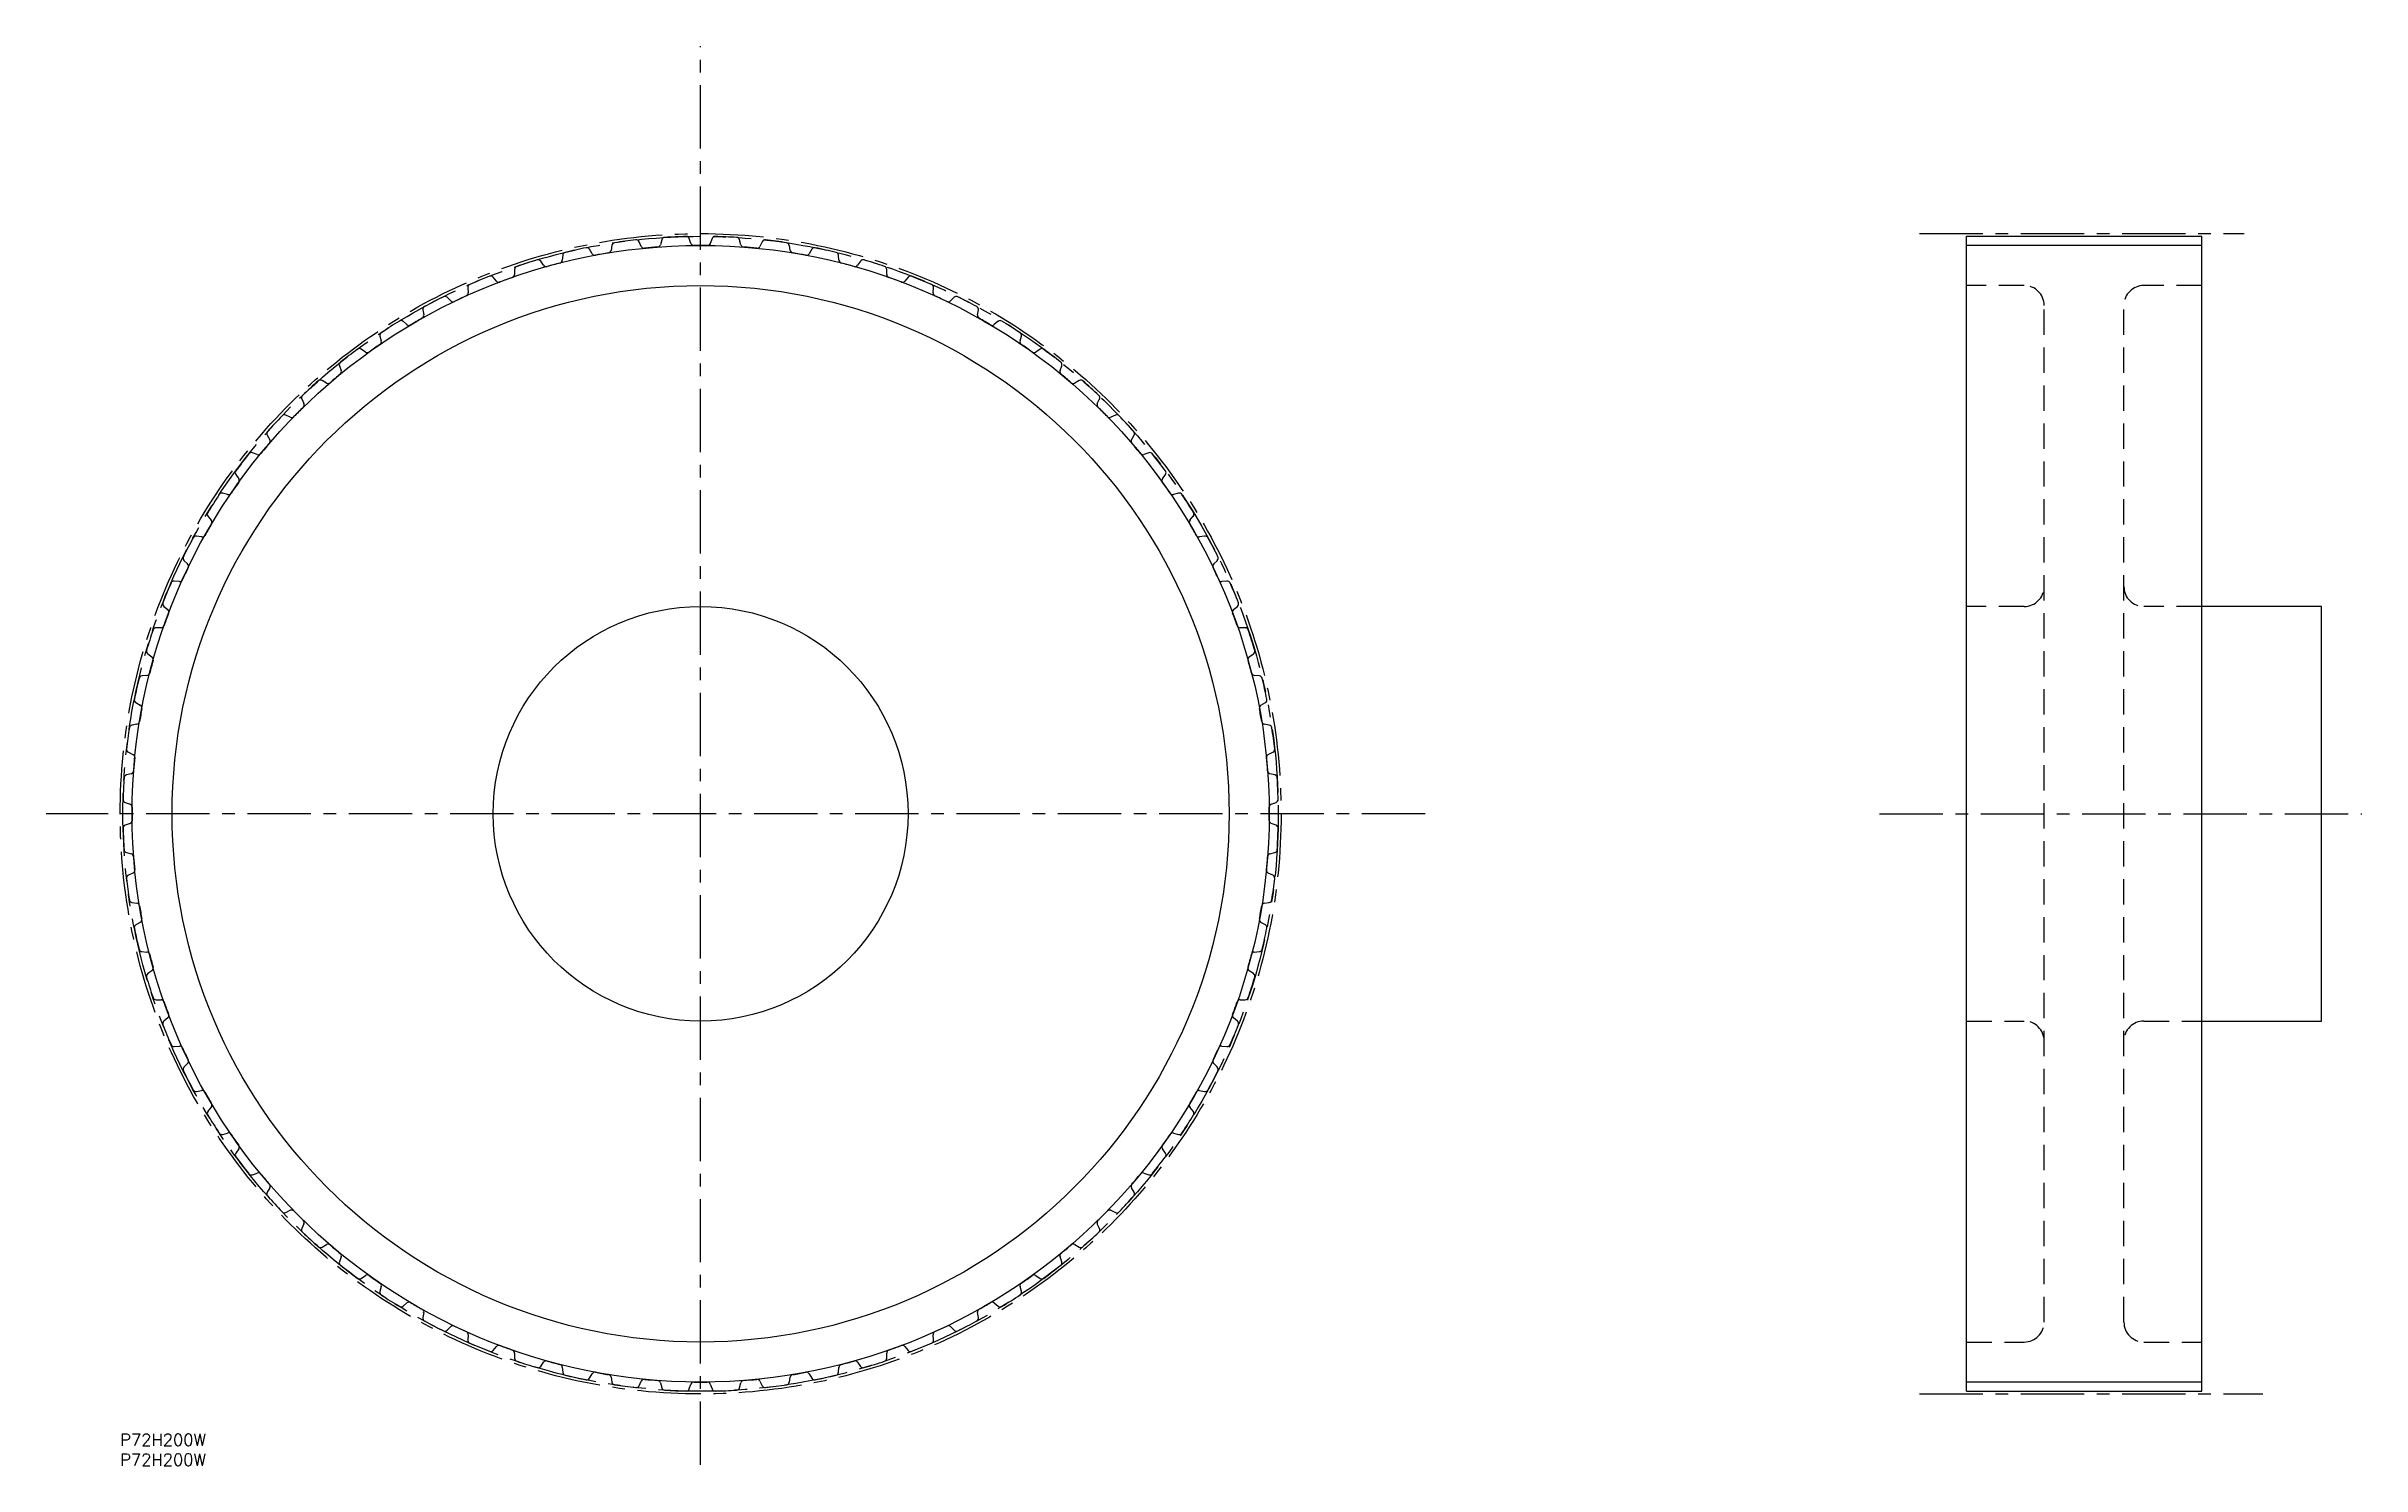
# Model space of a CAD drawing. Extents: x -19 to 562, y -8 to 348.
import ezdxf

# ---------------------------------------------------------------- set-up
doc = ezdxf.new("R2010")
doc.units = 0
doc.header["$LTSCALE"] = 0.5
for name, pattern in [('CENTER', [50.8, 31.75, -6.35, 6.35, -6.35]), ('DASHED', [19.05, 12.7, -6.35]), ('PHANTOM', [63.5, 31.75, -6.35, 6.35, -6.35, 6.35, -6.35])]:
    doc.linetypes.add(name, pattern=pattern)
for name, color, linetype in [('MSM_CENTER', 1, 'CENTER'), ('MSM_CONTINUOUS', 7, 'CONTINUOUS'), ('MSM_DASHED', 4, 'DASHED'), ('MSM_IMAGINARY', 6, 'PHANTOM'), ('MSM_NARROW', 5, 'CONTINUOUS'), ('MSM_PART_NUMBER', 7, 'CONTINUOUS')]:
    doc.layers.add(name, color=color, linetype=linetype)
doc.styles.get("Standard").update_dxf_attribs({"font": 'txt.shx', "height": 3, "bigfont": 'bigfont.shx'})

msp = doc.modelspace()

# ---------------------------------------------------------------- linework, layer by layer
at = {"layer": 'MSM_CENTER'}
for p, q in [((145.53, -7.78), (145.53, 348.04)), ((451.11, 301.06), (532.55, 301.06)), ((327.19, 155.53), (-18.52, 155.53)), ((441.09, 155.53), (562, 155.53)), ((451.11, 10), (537.21, 10))]:
    msp.add_line(p, q, dxfattribs=at)
msp.add_circle((145.53, 155.53), 145.53, dxfattribs=at)
at = {"layer": 'MSM_CONTINUOUS'}
for p, q in [((118.3, 296.01), (117.66, 297.12)), ((123.29, 298.11), (123.07, 296.85)), ((130.65, 297.85), (130.11, 299.01)), ((135.8, 299.5), (135.47, 298.27)), ((143.11, 298.6), (142.67, 299.8)), ((148.39, 299.8), (147.95, 298.6)), ((155.59, 298.27), (155.26, 299.5)), ((160.95, 299.01), (160.41, 297.85)), ((167.99, 296.85), (167.77, 298.11)), ((173.4, 297.12), (172.76, 296.01)), ((462.88, 10.68), (462.88, 300.37)), ((462.88, 300.37), (521.88, 300.37)), ((521.88, 10.68), (521.88, 300.37)), ((98.87, 292.08), (98.87, 290.8)), ((106.16, 293.1), (105.43, 294.15)), ((110.95, 295.63), (110.84, 294.35)), ((180.22, 294.35), (180.11, 295.63)), ((185.63, 294.15), (184.9, 293.1)), ((192.19, 290.8), (192.19, 292.08)), ((82.87, 284.17), (81.97, 285.08)), ((87.15, 287.49), (87.26, 286.22)), ((94.32, 289.15), (93.5, 290.13)), ((197.56, 290.13), (196.74, 289.15)), ((203.8, 286.22), (203.91, 287.49)), ((209.09, 285.08), (208.19, 284.17)), ((71.9, 278.22), (70.92, 279.05)), ((75.87, 281.9), (76.09, 280.64)), ((214.97, 280.64), (215.19, 281.9)), ((220.14, 279.05), (219.16, 278.22)), ((65.12, 275.35), (65.45, 274.12)), ((225.61, 274.12), (225.94, 275.35)), ((54.98, 267.89), (55.42, 266.68)), ((61.49, 271.34), (60.44, 272.07)), ((230.62, 272.07), (229.57, 271.34)), ((235.64, 266.68), (236.08, 267.89)), ((51.71, 263.57), (50.6, 264.21)), ((240.46, 264.21), (239.35, 263.57)), ((42.65, 254.99), (41.49, 255.53)), ((45.53, 259.57), (46.07, 258.41)), ((244.99, 258.41), (245.53, 259.57)), ((249.57, 255.53), (248.41, 254.99)), ((36.85, 250.46), (37.49, 249.35)), ((253.57, 249.35), (254.21, 250.46)), ((34.38, 245.64), (33.17, 246.08)), ((257.89, 246.08), (256.68, 245.64)), ((28.99, 240.62), (29.72, 239.57)), ((261.34, 239.57), (262.07, 240.62)), ((26.94, 235.61), (25.71, 235.94)), ((265.35, 235.94), (264.12, 235.61)), ((22.01, 230.14), (22.84, 229.16)), ((268.22, 229.16), (269.05, 230.14)), ((20.42, 224.97), (19.16, 225.19)), ((271.9, 225.19), (270.64, 224.97)), ((15.98, 219.09), (16.89, 218.19)), ((274.17, 218.19), (275.08, 219.09)), ((14.84, 213.8), (13.57, 213.91)), ((277.49, 213.91), (276.22, 213.8)), ((10.93, 207.56), (11.91, 206.74)), ((279.15, 206.74), (280.13, 207.56)), ((551.88, 207.53), (521.88, 207.53)), ((551.88, 103.53), (551.88, 207.53)), ((10.26, 202.19), (8.98, 202.19)), ((282.08, 202.19), (280.8, 202.19)), ((6.91, 195.63), (7.96, 194.9)), ((283.1, 194.9), (284.15, 195.63)), ((6.71, 190.22), (5.43, 190.11)), ((285.63, 190.11), (284.35, 190.22)), ((3.94, 183.4), (5.05, 182.76)), ((286.01, 182.76), (287.12, 183.4)), ((4.21, 177.99), (2.95, 177.77)), ((288.11, 177.77), (286.85, 177.99)), ((2.05, 170.95), (3.21, 170.41)), ((287.85, 170.41), (289.01, 170.95)), ((2.79, 165.59), (1.56, 165.26)), ((289.5, 165.26), (288.27, 165.59)), ((1.26, 158.39), (2.46, 157.95)), ((288.6, 157.95), (289.8, 158.39)), ((2.46, 153.11), (1.26, 152.67)), ((289.8, 152.67), (288.6, 153.11)), ((1.56, 145.8), (2.79, 145.47)), ((288.27, 145.47), (289.5, 145.8)), ((3.21, 140.65), (2.05, 140.11)), ((289.01, 140.11), (287.85, 140.65)), ((2.95, 133.29), (4.21, 133.07)), ((5.05, 128.3), (3.94, 127.66)), ((287.12, 127.66), (286.01, 128.3)), ((286.85, 133.07), (288.11, 133.29)), ((5.43, 120.95), (6.71, 120.84)), ((7.96, 116.16), (6.91, 115.43)), ((284.15, 115.43), (283.1, 116.16)), ((284.35, 120.84), (285.63, 120.95)), ((8.98, 108.87), (10.26, 108.87)), ((280.8, 108.87), (282.08, 108.87)), ((11.91, 104.32), (10.93, 103.5)), ((280.13, 103.5), (279.15, 104.32)), ((521.88, 103.53), (551.88, 103.53)), ((13.57, 97.15), (14.84, 97.26)), ((276.22, 97.26), (277.49, 97.15)), ((16.89, 92.87), (15.98, 91.97)), ((275.08, 91.97), (274.17, 92.87)), ((19.16, 85.87), (20.42, 86.09)), ((22.84, 81.9), (22.01, 80.92)), ((269.05, 80.92), (268.22, 81.9)), ((270.64, 86.09), (271.9, 85.87)), ((25.71, 75.12), (26.94, 75.45)), ((29.72, 71.49), (28.99, 70.44)), ((262.07, 70.44), (261.34, 71.49)), ((264.12, 75.45), (265.35, 75.12)), ((33.17, 64.98), (34.38, 65.42)), ((256.68, 65.42), (257.89, 64.98)), ((37.49, 61.71), (36.85, 60.6)), ((254.21, 60.6), (253.57, 61.71)), ((41.49, 55.53), (42.65, 56.07)), ((46.07, 52.65), (45.53, 51.49)), ((245.53, 51.49), (244.99, 52.65)), ((248.41, 56.07), (249.57, 55.53)), ((50.6, 46.85), (51.71, 47.49)), ((239.35, 47.49), (240.46, 46.85)), ((55.42, 44.38), (54.98, 43.17)), ((236.08, 43.17), (235.64, 44.38)), ((60.44, 38.99), (61.49, 39.72)), ((65.45, 36.94), (65.12, 35.71)), ((225.94, 35.71), (225.61, 36.94)), ((229.57, 39.72), (230.62, 38.99)), ((70.92, 32.01), (71.9, 32.84)), ((76.09, 30.42), (75.87, 29.16)), ((215.19, 29.16), (214.97, 30.42)), ((219.16, 32.84), (220.14, 32.01)), ((81.97, 25.98), (82.87, 26.89)), ((87.26, 24.84), (87.15, 23.57)), ((203.91, 23.57), (203.8, 24.84)), ((208.19, 26.89), (209.09, 25.98)), ((93.5, 20.93), (94.32, 21.91)), ((98.87, 20.26), (98.87, 18.98)), ((105.43, 16.91), (106.16, 17.96)), ((184.9, 17.96), (185.63, 16.91)), ((192.19, 18.98), (192.19, 20.26)), ((196.74, 21.91), (197.56, 20.93)), ((110.84, 16.71), (110.95, 15.43)), ((117.66, 13.94), (118.3, 15.05)), ((123.07, 14.21), (123.29, 12.95)), ((130.11, 12.05), (130.65, 13.21)), ((135.47, 12.79), (135.8, 11.56)), ((142.67, 11.26), (143.11, 12.46)), ((147.95, 12.46), (148.39, 11.26)), ((155.26, 11.56), (155.59, 12.79)), ((160.41, 13.21), (160.95, 12.05)), ((167.77, 12.95), (167.99, 14.21)), ((172.76, 15.05), (173.4, 13.94)), ((180.11, 15.43), (180.22, 16.71)), ((462.88, 10.68), (521.88, 10.68))]:
    msp.add_line(p, q, dxfattribs=at)
for radius in [132.5, 52]:
    msp.add_circle((145.53, 155.53), radius, dxfattribs=at)
for centre, radius, start, end in [((111.75, 295.56), 0.8, 103.56451, 175), ((145.53, 155.53), 144.84, 101.43549, 103.56451), ((116.97, 296.72), 0.8, 30, 101.43549), ((145.53, 155.53), 142.56, 99.33347, 100.66653), ((122.28, 296.99), 0.8, 279.33346, 350), ((124.08, 297.97), 0.8, 98.56451, 170), ((145.53, 155.53), 144.84, 96.43549, 98.56451), ((129.38, 298.67), 0.8, 25, 96.43549), ((131.38, 298.18), 0.8, 205, 275.66653), ((145.53, 155.53), 142.56, 94.33347, 95.66653), ((134.7, 298.48), 0.8, 274.33346, 345), ((136.57, 299.3), 0.8, 93.56451, 165), ((145.53, 155.53), 144.84, 91.43549, 93.56451), ((141.92, 299.53), 0.8, 20, 91.43549), ((143.86, 298.88), 0.8, 200, 270.66653), ((145.53, 155.53), 142.56, 89.33347, 90.66653), ((147.2, 298.88), 0.8, 269.33346, 340), ((149.14, 299.53), 0.8, 88.56451, 160), ((145.53, 155.53), 144.84, 86.43549, 88.56451), ((154.49, 299.3), 0.8, 15, 86.43549), ((156.36, 298.48), 0.8, 195, 265.66653), ((145.53, 155.53), 142.56, 84.33347, 85.66653), ((159.68, 298.18), 0.8, 264.33346, 335), ((161.68, 298.67), 0.8, 83.56451, 155), ((145.53, 155.53), 144.84, 81.43549, 83.56451), ((166.98, 297.97), 0.8, 10, 81.43549), ((168.78, 296.99), 0.8, 190, 260.66653), ((145.53, 155.53), 142.56, 79.33347, 80.66653), ((174.09, 296.72), 0.8, 78.56451, 150), ((145.53, 155.53), 144.84, 76.43549, 78.56451), ((179.31, 295.56), 0.8, 5, 76.43549), ((145.53, 155.53), 144.84, 111.43549, 113.56451), ((92.89, 289.61), 0.8, 40, 111.43549), ((98.07, 290.8), 0.8, 289.33346, 0), ((99.67, 292.08), 0.8, 108.56451, 180), ((145.53, 155.53), 144.84, 106.43549, 108.56451), ((104.77, 293.69), 0.8, 35, 106.43549), ((106.82, 293.56), 0.8, 215, 285.66653), ((145.53, 155.53), 142.56, 104.33347, 105.66653), ((110.04, 294.42), 0.8, 284.33346, 355), ((119, 296.41), 0.8, 210, 280.66653), ((172.06, 296.41), 0.8, 259.33346, 330), ((181.02, 294.42), 0.8, 185, 255.66653), ((145.53, 155.53), 142.56, 74.33347, 75.66653), ((184.24, 293.56), 0.8, 254.33346, 325), ((186.29, 293.69), 0.8, 73.56451, 145), ((145.53, 155.53), 144.84, 71.43549, 73.56451), ((191.39, 292.08), 0.8, 0, 71.43549), ((192.99, 290.8), 0.8, 180, 250.66653), ((198.17, 289.61), 0.8, 68.56451, 140), ((145.53, 155.53), 144.84, 66.43549, 68.56451), ((145.53, 155.53), 144.84, 116.43549, 118.56451), ((81.4, 284.51), 0.8, 45, 116.43549), ((145.53, 155.53), 142.56, 114.33347, 115.66653), ((86.46, 286.15), 0.8, 294.33346, 5), ((87.94, 287.56), 0.8, 113.56451, 185), ((94.94, 289.66), 0.8, 220, 290.66653), ((145.53, 155.53), 142.56, 109.33347, 110.66653), ((145.53, 155.53), 142.56, 69.33347, 70.66653), ((196.12, 289.66), 0.8, 249.33346, 320), ((203.12, 287.56), 0.8, 355, 66.43549), ((204.6, 286.15), 0.8, 175, 245.66653), ((145.53, 155.53), 142.56, 64.33347, 65.66653), ((209.66, 284.51), 0.8, 63.56451, 135), ((145.53, 155.53), 144.84, 61.43549, 63.56451), ((145.53, 155.53), 144.84, 121.43549, 123.56451), ((70.41, 278.43), 0.8, 50, 121.43549), ((145.53, 155.53), 142.56, 119.33347, 120.66653), ((75.3, 280.5), 0.8, 299.33346, 10), ((76.66, 282.04), 0.8, 118.56451, 190), ((83.44, 284.74), 0.8, 225, 295.66653), ((207.62, 284.74), 0.8, 244.33346, 315), ((214.4, 282.04), 0.8, 350, 61.43549), ((215.76, 280.5), 0.8, 170, 240.66653), ((145.53, 155.53), 142.56, 59.33347, 60.66653), ((220.65, 278.43), 0.8, 58.56451, 130), ((145.53, 155.53), 144.84, 56.43549, 58.56451), ((145.53, 155.53), 142.56, 124.33347, 125.66653), ((65.89, 275.56), 0.8, 123.56451, 195), ((64.68, 273.91), 0.8, 304.33346, 15), ((72.41, 278.84), 0.8, 230, 300.66653), ((218.65, 278.84), 0.8, 239.33346, 310), ((226.38, 273.91), 0.8, 165, 235.66653), ((225.17, 275.56), 0.8, 345, 56.43549), ((145.53, 155.53), 142.56, 54.33347, 55.66653), ((55.73, 268.16), 0.8, 128.56451, 200), ((145.53, 155.53), 144.84, 126.43549, 128.56451), ((59.98, 271.42), 0.8, 55, 126.43549), ((61.94, 272), 0.8, 235, 305.66653), ((229.12, 272), 0.8, 234.33346, 305), ((231.08, 271.42), 0.8, 53.56451, 125), ((145.53, 155.53), 144.84, 51.43549, 53.56451), ((235.33, 268.16), 0.8, 340, 51.43549), ((145.53, 155.53), 144.84, 131.43549, 133.56451), ((50.2, 263.52), 0.8, 60, 131.43549), ((52.11, 264.27), 0.8, 240, 310.66653), ((145.53, 155.53), 142.56, 129.33347, 130.66653), ((54.67, 266.41), 0.8, 309.33346, 20), ((236.39, 266.41), 0.8, 160, 230.66653), ((145.53, 155.53), 142.56, 49.33347, 50.66653), ((238.95, 264.27), 0.8, 229.33346, 300), ((240.86, 263.52), 0.8, 48.56451, 120), ((145.53, 155.53), 144.84, 46.43549, 48.56451), ((41.16, 254.8), 0.8, 65, 136.43549), ((145.53, 155.53), 142.56, 134.33347, 135.66653), ((46.26, 259.9), 0.8, 133.56451, 205), ((45.35, 258.07), 0.8, 314.33346, 25), ((245.71, 258.07), 0.8, 155, 225.66653), ((145.53, 155.53), 142.56, 44.33347, 45.66653), ((244.8, 259.9), 0.8, 335, 46.43549), ((249.9, 254.8), 0.8, 43.56451, 115), ((37.54, 250.86), 0.8, 138.56451, 210), ((145.53, 155.53), 144.84, 136.43549, 138.56451), ((42.99, 255.71), 0.8, 245, 315.66653), ((248.07, 255.71), 0.8, 224.33346, 295), ((145.53, 155.53), 144.84, 41.43549, 43.56451), ((253.52, 250.86), 0.8, 330, 41.43549), ((145.53, 155.53), 144.84, 141.43549, 143.56451), ((32.9, 245.33), 0.8, 70, 141.43549), ((34.65, 246.39), 0.8, 250, 320.66653), ((145.53, 155.53), 142.56, 139.33347, 140.66653), ((36.79, 248.95), 0.8, 319.33346, 30), ((254.27, 248.95), 0.8, 150, 220.66653), ((145.53, 155.53), 142.56, 39.33347, 40.66653), ((256.41, 246.39), 0.8, 219.33346, 290), ((258.16, 245.33), 0.8, 38.56451, 110), ((145.53, 155.53), 144.84, 36.43549, 38.56451), ((145.53, 155.53), 142.56, 144.33347, 145.66653), ((29.64, 241.08), 0.8, 143.56451, 215), ((29.06, 239.12), 0.8, 324.33346, 35), ((262, 239.12), 0.8, 145, 215.66653), ((145.53, 155.53), 142.56, 34.33347, 35.66653), ((261.42, 241.08), 0.8, 325, 36.43549), ((145.53, 155.53), 144.84, 146.43549, 148.56451), ((25.5, 235.17), 0.8, 75, 146.43549), ((27.15, 236.38), 0.8, 255, 325.66653), ((263.91, 236.38), 0.8, 214.33346, 285), ((265.56, 235.17), 0.8, 33.56451, 105), ((145.53, 155.53), 144.84, 31.43549, 33.56451), ((145.53, 155.53), 142.56, 149.33347, 150.66653), ((22.63, 230.65), 0.8, 148.56451, 220), ((22.22, 228.65), 0.8, 329.33346, 40), ((268.84, 228.65), 0.8, 140, 210.66653), ((145.53, 155.53), 142.56, 29.33347, 30.66653), ((268.43, 230.65), 0.8, 320, 31.43549), ((145.53, 155.53), 144.84, 151.43549, 153.56451), ((19.02, 224.4), 0.8, 80, 151.43549), ((20.56, 225.76), 0.8, 260, 330.66653), ((270.5, 225.76), 0.8, 209.33346, 280), ((272.04, 224.4), 0.8, 28.56451, 100), ((145.53, 155.53), 144.84, 26.43549, 28.56451), ((145.53, 155.53), 142.56, 154.33347, 155.66653), ((16.55, 219.66), 0.8, 153.56451, 225), ((16.32, 217.62), 0.8, 334.33346, 45), ((274.74, 217.62), 0.8, 135, 205.66653), ((145.53, 155.53), 142.56, 24.33347, 25.66653), ((274.51, 219.66), 0.8, 315, 26.43549), ((145.53, 155.53), 144.84, 156.43549, 158.56451), ((13.5, 213.12), 0.8, 85, 156.43549), ((14.91, 214.6), 0.8, 265, 335.66653), ((276.15, 214.6), 0.8, 204.33346, 275), ((277.56, 213.12), 0.8, 23.56451, 95), ((145.53, 155.53), 144.84, 21.43549, 23.56451), ((11.45, 208.17), 0.8, 158.56451, 230), ((145.53, 155.53), 142.56, 159.33347, 160.66653), ((11.4, 206.12), 0.8, 339.33346, 50), ((279.66, 206.12), 0.8, 130, 200.66653), ((145.53, 155.53), 142.56, 19.33347, 20.66653), ((279.61, 208.17), 0.8, 310, 21.43549), ((145.53, 155.53), 144.84, 161.43549, 163.56451), ((8.98, 201.39), 0.8, 90, 161.43549), ((10.26, 202.99), 0.8, 270, 340.66653), ((280.8, 202.99), 0.8, 199.33346, 270), ((282.08, 201.39), 0.8, 18.56451, 90), ((145.53, 155.53), 144.84, 16.43549, 18.56451), ((7.37, 196.29), 0.8, 163.56451, 235), ((145.53, 155.53), 142.56, 164.33347, 165.66653), ((7.5, 194.24), 0.8, 344.33346, 55), ((283.56, 194.24), 0.8, 125, 195.66653), ((145.53, 155.53), 142.56, 14.33347, 15.66653), ((283.69, 196.29), 0.8, 305, 16.43549), ((145.53, 155.53), 144.84, 166.43549, 168.56451), ((5.5, 189.31), 0.8, 95, 166.43549), ((6.64, 191.02), 0.8, 275, 345.66653), ((284.42, 191.02), 0.8, 194.33346, 265), ((285.56, 189.31), 0.8, 13.56451, 85), ((145.53, 155.53), 144.84, 11.43549, 13.56451), ((4.34, 184.09), 0.8, 168.56451, 240), ((145.53, 155.53), 142.56, 169.33347, 170.66653), ((4.65, 182.06), 0.8, 349.33346, 60), ((286.41, 182.06), 0.8, 120, 190.66653), ((145.53, 155.53), 142.56, 9.33347, 10.66653), ((286.72, 184.09), 0.8, 300, 11.43549), ((145.53, 155.53), 144.84, 171.43549, 173.56451), ((3.09, 176.98), 0.8, 100, 171.43549), ((4.07, 178.78), 0.8, 280, 350.66653), ((286.99, 178.78), 0.8, 189.33346, 260), ((287.97, 176.98), 0.8, 8.56451, 80), ((145.53, 155.53), 144.84, 6.43549, 8.56451), ((2.39, 171.68), 0.8, 173.56451, 245), ((2.88, 169.68), 0.8, 354.33346, 65), ((145.53, 155.53), 142.56, 174.33347, 175.66653), ((288.18, 169.68), 0.8, 115, 185.66653), ((145.53, 155.53), 142.56, 4.33347, 5.66653), ((288.67, 171.68), 0.8, 295, 6.43549), ((145.53, 155.53), 144.84, 176.43549, 178.56451), ((1.76, 164.49), 0.8, 105, 176.43549), ((2.58, 166.36), 0.8, 285, 355.66653), ((288.48, 166.36), 0.8, 184.33346, 255), ((289.3, 164.49), 0.8, 3.56451, 75), ((145.53, 155.53), 144.84, 1.43549, 3.56451), ((1.53, 159.14), 0.8, 178.56451, 250), ((2.18, 157.2), 0.8, 359.33346, 70), ((145.53, 155.53), 142.56, 179.33347, 180.66653), ((288.88, 157.2), 0.8, 110, 180.66653), ((145.53, 155.53), 142.56, 359.33347, 0.66653), ((289.53, 159.14), 0.8, 290, 1.43549), ((1.53, 151.92), 0.8, 110, 181.43549), ((145.53, 155.53), 144.84, 181.43549, 183.56451), ((2.18, 153.86), 0.8, 290, 0.66653), ((288.88, 153.86), 0.8, 179.33346, 250), ((289.53, 151.92), 0.8, 358.56451, 70), ((145.53, 155.53), 144.84, 356.43549, 358.56451), ((1.76, 146.57), 0.8, 183.56451, 255), ((2.58, 144.7), 0.8, 4.33346, 75), ((288.48, 144.7), 0.8, 105, 175.66653), ((289.3, 146.57), 0.8, 285, 356.43549), ((2.39, 139.38), 0.8, 115, 186.43549), ((2.88, 141.38), 0.8, 295, 5.66653), ((145.53, 155.53), 142.56, 184.33347, 185.66653), ((288.18, 141.38), 0.8, 174.33346, 245), ((145.53, 155.53), 142.56, 354.33347, 355.66653), ((288.67, 139.38), 0.8, 353.56451, 65), ((145.53, 155.53), 144.84, 186.43549, 188.56451), ((3.09, 134.08), 0.8, 188.56451, 260), ((287.97, 134.08), 0.8, 280, 351.43549), ((145.53, 155.53), 144.84, 351.43549, 353.56451), ((4.07, 132.28), 0.8, 9.33346, 80), ((145.53, 155.53), 142.56, 189.33347, 190.66653), ((4.65, 129), 0.8, 300, 10.66653), ((286.41, 129), 0.8, 169.33346, 240), ((145.53, 155.53), 142.56, 349.33347, 350.66653), ((286.99, 132.28), 0.8, 100, 170.66653), ((4.34, 126.97), 0.8, 120, 191.43549), ((145.53, 155.53), 144.84, 191.43549, 193.56451), ((145.53, 155.53), 144.84, 346.43549, 348.56451), ((286.72, 126.97), 0.8, 348.56451, 60), ((5.5, 121.75), 0.8, 193.56451, 265), ((6.64, 120.04), 0.8, 14.33346, 85), ((145.53, 155.53), 142.56, 194.33347, 195.66653), ((7.5, 116.82), 0.8, 305, 15.66653), ((283.56, 116.82), 0.8, 164.33346, 235), ((145.53, 155.53), 142.56, 344.33347, 345.66653), ((284.42, 120.04), 0.8, 95, 165.66653), ((285.56, 121.75), 0.8, 275, 346.43549), ((7.37, 114.77), 0.8, 125, 196.43549), ((145.53, 155.53), 144.84, 196.43549, 198.56451), ((145.53, 155.53), 144.84, 341.43549, 343.56451), ((283.69, 114.77), 0.8, 343.56451, 55), ((8.98, 109.67), 0.8, 198.56451, 270), ((10.26, 108.07), 0.8, 19.33346, 90), ((145.53, 155.53), 142.56, 199.33347, 200.66653), ((11.4, 104.94), 0.8, 310, 20.66653), ((279.66, 104.94), 0.8, 159.33346, 230), ((145.53, 155.53), 142.56, 339.33347, 340.66653), ((280.8, 108.07), 0.8, 90, 160.66653), ((282.08, 109.67), 0.8, 270, 341.43549), ((11.45, 102.89), 0.8, 130, 201.43549), ((145.53, 155.53), 144.84, 201.43549, 203.56451), ((145.53, 155.53), 144.84, 336.43549, 338.56451), ((279.61, 102.89), 0.8, 338.56451, 50), ((13.5, 97.94), 0.8, 203.56451, 275), ((14.91, 96.46), 0.8, 24.33346, 95), ((145.53, 155.53), 142.56, 204.33347, 205.66653), ((16.32, 93.44), 0.8, 315, 25.66653), ((274.74, 93.44), 0.8, 154.33346, 225), ((145.53, 155.53), 142.56, 334.33347, 335.66653), ((276.15, 96.46), 0.8, 85, 155.66653), ((277.56, 97.94), 0.8, 265, 336.43549), ((16.55, 91.4), 0.8, 135, 206.43549), ((145.53, 155.53), 144.84, 206.43549, 208.56451), ((145.53, 155.53), 144.84, 331.43549, 333.56451), ((274.51, 91.4), 0.8, 333.56451, 45), ((19.02, 86.66), 0.8, 208.56451, 280), ((20.56, 85.3), 0.8, 29.33346, 100), ((145.53, 155.53), 142.56, 209.33347, 210.66653), ((22.22, 82.41), 0.8, 320, 30.66653), ((268.84, 82.41), 0.8, 149.33346, 220), ((145.53, 155.53), 142.56, 329.33347, 330.66653), ((270.5, 85.3), 0.8, 80, 150.66653), ((272.04, 86.66), 0.8, 260, 331.43549), ((22.63, 80.41), 0.8, 140, 211.43549), ((145.53, 155.53), 144.84, 211.43549, 213.56451), ((27.15, 74.68), 0.8, 34.33346, 105), ((263.91, 74.68), 0.8, 75, 145.66653), ((145.53, 155.53), 144.84, 326.43549, 328.56451), ((268.43, 80.41), 0.8, 328.56451, 40), ((25.5, 75.89), 0.8, 213.56451, 285), ((145.53, 155.53), 142.56, 214.33347, 215.66653), ((29.64, 69.98), 0.8, 145, 216.43549), ((29.06, 71.94), 0.8, 325, 35.66653), ((262, 71.94), 0.8, 144.33346, 215), ((145.53, 155.53), 142.56, 324.33347, 325.66653), ((261.42, 69.98), 0.8, 323.56451, 35), ((265.56, 75.89), 0.8, 255, 326.43549), ((145.53, 155.53), 144.84, 216.43549, 218.56451), ((32.9, 65.73), 0.8, 218.56451, 290), ((34.65, 64.67), 0.8, 39.33346, 110), ((145.53, 155.53), 142.56, 219.33347, 220.66653), ((145.53, 155.53), 142.56, 319.33347, 320.66653), ((256.41, 64.67), 0.8, 70, 140.66653), ((258.16, 65.73), 0.8, 250, 321.43549), ((145.53, 155.53), 144.84, 321.43549, 323.56451), ((37.54, 60.2), 0.8, 150, 221.43549), ((145.53, 155.53), 144.84, 221.43549, 223.56451), ((36.79, 62.11), 0.8, 330, 40.66653), ((145.53, 155.53), 144.84, 316.43549, 318.56451), ((254.27, 62.11), 0.8, 139.33346, 210), ((253.52, 60.2), 0.8, 318.56451, 30), ((41.16, 56.26), 0.8, 223.56451, 295), ((42.99, 55.35), 0.8, 44.33346, 115), ((145.53, 155.53), 142.56, 224.33347, 225.66653), ((45.35, 52.99), 0.8, 335, 45.66653), ((245.71, 52.99), 0.8, 134.33346, 205), ((145.53, 155.53), 142.56, 314.33347, 315.66653), ((248.07, 55.35), 0.8, 65, 135.66653), ((249.9, 56.26), 0.8, 245, 316.43549), ((46.26, 51.16), 0.8, 155, 226.43549), ((145.53, 155.53), 144.84, 226.43549, 228.56451), ((50.2, 47.54), 0.8, 228.56451, 300), ((52.11, 46.79), 0.8, 49.33346, 120), ((145.53, 155.53), 142.56, 229.33347, 230.66653), ((145.53, 155.53), 142.56, 309.33347, 310.66653), ((238.95, 46.79), 0.8, 60, 130.66653), ((240.86, 47.54), 0.8, 240, 311.43549), ((145.53, 155.53), 144.84, 311.43549, 313.56451), ((244.8, 51.16), 0.8, 313.56451, 25), ((55.73, 42.9), 0.8, 160, 231.43549), ((54.67, 44.65), 0.8, 340, 50.66653), ((145.53, 155.53), 144.84, 231.43549, 233.56451), ((145.53, 155.53), 144.84, 306.43549, 308.56451), ((236.39, 44.65), 0.8, 129.33346, 200), ((235.33, 42.9), 0.8, 308.56451, 20), ((59.98, 39.64), 0.8, 233.56451, 305), ((61.94, 39.06), 0.8, 54.33346, 125), ((145.53, 155.53), 142.56, 234.33347, 235.66653), ((65.89, 35.5), 0.8, 165, 236.43549), ((64.68, 37.15), 0.8, 345, 55.66653), ((145.53, 155.53), 144.84, 236.43549, 238.56451), ((145.53, 155.53), 144.84, 301.43549, 303.56451), ((226.38, 37.15), 0.8, 124.33346, 195), ((225.17, 35.5), 0.8, 303.56451, 15), ((145.53, 155.53), 142.56, 304.33347, 305.66653), ((229.12, 39.06), 0.8, 55, 125.66653), ((231.08, 39.64), 0.8, 235, 306.43549), ((70.41, 32.63), 0.8, 238.56451, 310), ((72.41, 32.22), 0.8, 59.33346, 130), ((145.53, 155.53), 142.56, 239.33347, 240.66653), ((75.3, 30.56), 0.8, 350, 60.66653), ((76.66, 29.02), 0.8, 170, 241.43549), ((214.4, 29.02), 0.8, 298.56451, 10), ((215.76, 30.56), 0.8, 119.33346, 190), ((145.53, 155.53), 142.56, 299.33347, 300.66653), ((218.65, 32.22), 0.8, 50, 120.66653), ((220.65, 32.63), 0.8, 230, 301.43549), ((145.53, 155.53), 144.84, 241.43549, 243.56451), ((81.4, 26.55), 0.8, 243.56451, 315), ((83.44, 26.32), 0.8, 64.33346, 135), ((145.53, 155.53), 142.56, 244.33347, 245.66653), ((86.46, 24.91), 0.8, 355, 65.66653), ((87.94, 23.5), 0.8, 175, 246.43549), ((203.12, 23.5), 0.8, 293.56451, 5), ((204.6, 24.91), 0.8, 114.33346, 185), ((145.53, 155.53), 142.56, 294.33347, 295.66653), ((207.62, 26.32), 0.8, 45, 115.66653), ((209.66, 26.55), 0.8, 225, 296.43549), ((145.53, 155.53), 144.84, 296.43549, 298.56451), ((145.53, 155.53), 144.84, 246.43549, 248.56451), ((92.89, 21.45), 0.8, 248.56451, 320), ((94.94, 21.4), 0.8, 69.33346, 140), ((145.53, 155.53), 142.56, 249.33347, 250.66653), ((98.07, 20.26), 0.8, 360, 70.66653), ((99.67, 18.98), 0.8, 180, 251.43549), ((145.53, 155.53), 144.84, 251.43549, 253.56451), ((106.82, 17.5), 0.8, 74.33346, 145), ((145.53, 155.53), 142.56, 254.33347, 255.66653), ((145.53, 155.53), 142.56, 284.33347, 285.66653), ((184.24, 17.5), 0.8, 35, 105.66653), ((145.53, 155.53), 144.84, 286.43549, 288.56451), ((191.39, 18.98), 0.8, 288.56451, 0), ((192.99, 20.26), 0.8, 109.33346, 180), ((145.53, 155.53), 142.56, 289.33347, 290.66653), ((196.12, 21.4), 0.8, 40, 110.66653), ((198.17, 21.45), 0.8, 220, 291.43549), ((145.53, 155.53), 144.84, 291.43549, 293.56451), ((104.77, 17.37), 0.8, 253.56451, 325), ((110.04, 16.64), 0.8, 5, 75.66653), ((111.75, 15.5), 0.8, 185, 256.43549), ((145.53, 155.53), 144.84, 256.43549, 258.56451), ((116.97, 14.34), 0.8, 258.56451, 330), ((119, 14.65), 0.8, 79.33346, 150), ((145.53, 155.53), 142.56, 259.33347, 260.66653), ((122.28, 14.07), 0.8, 10, 80.66653), ((124.08, 13.09), 0.8, 190, 261.43549), ((145.53, 155.53), 144.84, 261.43549, 263.56451), ((129.38, 12.39), 0.8, 263.56451, 335), ((131.38, 12.88), 0.8, 84.33346, 155), ((145.53, 155.53), 142.56, 264.33347, 265.66653), ((134.7, 12.58), 0.8, 15, 85.66653), ((143.86, 12.18), 0.8, 89.33346, 160), ((145.53, 155.53), 142.56, 269.33347, 270.66653), ((147.2, 12.18), 0.8, 20, 90.66653), ((156.36, 12.58), 0.8, 94.33346, 165), ((145.53, 155.53), 142.56, 274.33347, 275.66653), ((159.68, 12.88), 0.8, 25, 95.66653), ((161.68, 12.39), 0.8, 205, 276.43549), ((145.53, 155.53), 144.84, 276.43549, 278.56451), ((166.98, 13.09), 0.8, 278.56451, 350), ((168.78, 14.07), 0.8, 99.33346, 170), ((145.53, 155.53), 142.56, 279.33347, 280.66653), ((172.06, 14.65), 0.8, 30, 100.66653), ((174.09, 14.34), 0.8, 210, 281.43549), ((145.53, 155.53), 144.84, 281.43549, 283.56451), ((179.31, 15.5), 0.8, 283.56451, 355), ((181.02, 16.64), 0.8, 104.33346, 175), ((186.29, 17.37), 0.8, 215, 286.43549), ((136.57, 11.76), 0.8, 195, 266.43549), ((145.53, 155.53), 144.84, 266.43549, 268.56451), ((141.92, 11.53), 0.8, 268.56451, 340), ((149.14, 11.53), 0.8, 200, 271.43549), ((145.53, 155.53), 144.84, 271.43549, 273.56451), ((154.49, 11.76), 0.8, 273.56451, 345)]:
    msp.add_arc(centre, radius, start, end, dxfattribs=at)
at = {"layer": 'MSM_DASHED'}
for p, q in [((477.38, 288.03), (462.88, 288.03)), ((521.88, 288.03), (507.38, 288.03)), ((482.38, 28.03), (482.38, 283.03)), ((502.38, 28.03), (502.38, 283.03)), ((477.38, 207.53), (462.88, 207.53)), ((521.88, 207.53), (507.38, 207.53)), ((462.88, 103.53), (477.38, 103.53)), ((507.38, 103.53), (521.88, 103.53)), ((462.88, 23.03), (477.38, 23.03)), ((507.38, 23.03), (521.88, 23.03))]:
    msp.add_line(p, q, dxfattribs=at)
for centre, start, end in [((477.38, 283.03), 0, 90), ((507.38, 283.03), 90, 180), ((477.38, 212.53), 270, 0), ((507.38, 212.53), 180, 270), ((477.38, 98.53), 0, 90), ((507.38, 98.53), 90, 180), ((477.38, 28.03), 270, 0), ((507.38, 28.03), 180, 270)]:
    msp.add_arc(centre, 5, start, end, dxfattribs=at)
at = {"layer": 'MSM_IMAGINARY'}
msp.add_circle((145.53, 155.53), 144.84, dxfattribs=at)
at = {"layer": 'MSM_NARROW'}
for p, q in [((143.11, 298.6), (143.3, 298.07)), ((147.95, 298.6), (147.76, 298.07)), ((521.88, 298.08), (462.88, 298.08)), ((521.88, 12.97), (462.88, 12.97))]:
    msp.add_line(p, q, dxfattribs=at)
msp.add_circle((145.53, 155.53), 142.56, dxfattribs=at)

# ---------------------------------------------------------------- texts
at = {"layer": 'MSM_PART_NUMBER'}
for p in [(0, -2.99), (-0.01, -7.99)]:
    msp.add_text('P72H200W', height=3, dxfattribs=at).set_placement(p)

doc.saveas('drawing.dxf')
